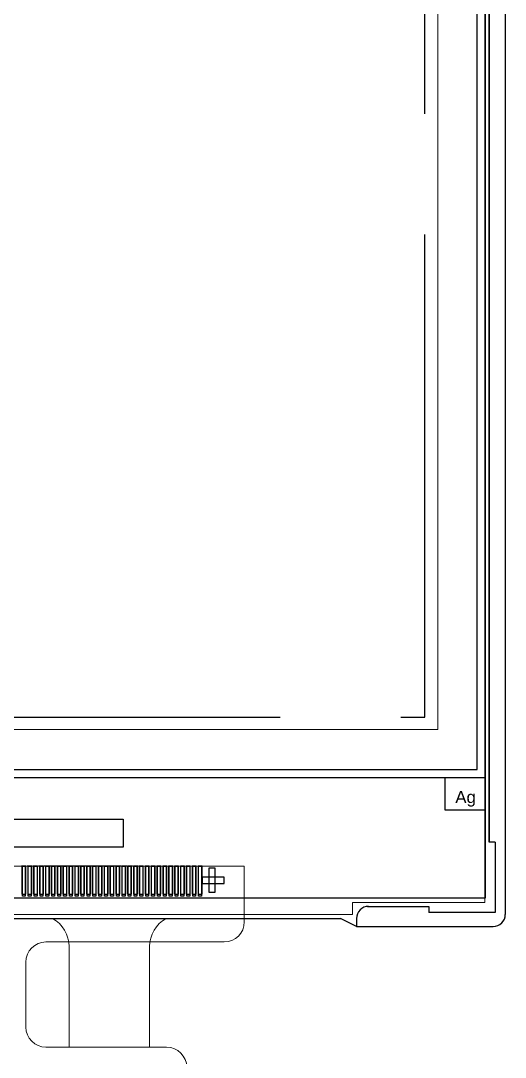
# Model space of a CAD drawing. Header units: millimetres. Extents: x 2479 to 2713, y 2230 to 2386.
# Drawn here: x 2536.06 to 2548.1, y 2307.85 to 2333.61 of the extents above; entities that cross this region are included whole.
import ezdxf

# ---------------------------------------------------------------- set-up
doc = ezdxf.new("R2010")
doc.units = ezdxf.units.MM
doc.linetypes.add('ACAD_ISO02W100', pattern=[15, 12, -3])
for name, color, linetype in [('dim', 4, 'Continuous'), ('DWG', 7, 'Continuous'), ('fpc', 40, 'Continuous')]:
    doc.layers.add(name, color=color, linetype=linetype)
doc.layers.add('dim_temp', color=161, linetype='Continuous', lineweight=9)
doc.layers.add('遮光贴布', color=152, linetype='Continuous', lineweight=13)
doc.styles.get("Standard").update_dxf_attribs({"font": 'txt', "bigfont": 'gbcbig.shx'})

msp = doc.modelspace()

# ---------------------------------------------------------------- linework, layer by layer
at = {"color": 6}
for p, q in [((2547.403, 2315.002), (2547.403, 2358.203)), ((2514.203, 2315.002), (2547.403, 2315.002))]:
    msp.add_line(p, q, dxfattribs=at)
msp.add_line((2547.698, 2313.203), (2547.698, 2356.903))
at = {"color": 1}
for p, q in [((2546.603, 2314.802), (2546.603, 2314.002)), ((2547.603, 2314.802), (2546.603, 2314.802)), ((2547.603, 2314.002), (2547.603, 2314.802)), ((2546.603, 2314.002), (2547.603, 2314.002))]:
    msp.add_line(p, q, dxfattribs=at)
at = {"color": 0}
for p, q in [((2536.172, 2312.603), (2536.074, 2312.603)), ((2536.172, 2312.603), (2536.074, 2312.603)), ((2536.183, 2312.603), (2536.083, 2312.603)), ((2536.083, 2312.603), (2536.083, 2311.903)), ((2536.183, 2312.603), (2536.083, 2312.603)), ((2536.083, 2312.603), (2536.083, 2311.903)), ((2536.183, 2311.903), (2536.183, 2312.603)), ((2536.183, 2311.903), (2536.183, 2312.603)), ((2536.312, 2312.603), (2536.214, 2312.603)), ((2536.312, 2312.603), (2536.214, 2312.603)), ((2536.329, 2312.603), (2536.229, 2312.603)), ((2536.229, 2312.603), (2536.229, 2311.903)), ((2536.329, 2312.603), (2536.229, 2312.603)), ((2536.229, 2312.603), (2536.229, 2311.903)), ((2536.329, 2311.903), (2536.329, 2312.603)), ((2536.329, 2311.903), (2536.329, 2312.603)), ((2536.452, 2312.603), (2536.354, 2312.603)), ((2536.452, 2312.603), (2536.354, 2312.603)), ((2536.475, 2312.603), (2536.375, 2312.603)), ((2536.375, 2312.603), (2536.375, 2311.903)), ((2536.475, 2312.603), (2536.375, 2312.603)), ((2536.375, 2312.603), (2536.375, 2311.903)), ((2536.475, 2311.903), (2536.475, 2312.603)), ((2536.475, 2311.903), (2536.475, 2312.603)), ((2536.592, 2312.603), (2536.494, 2312.603)), ((2536.592, 2312.603), (2536.494, 2312.603)), ((2536.621, 2312.603), (2536.521, 2312.603)), ((2536.521, 2312.603), (2536.521, 2311.903)), ((2536.621, 2312.603), (2536.521, 2312.603)), ((2536.521, 2312.603), (2536.521, 2311.903)), ((2536.621, 2311.903), (2536.621, 2312.603)), ((2536.621, 2311.903), (2536.621, 2312.603)), ((2536.732, 2312.603), (2536.634, 2312.603)), ((2536.732, 2312.603), (2536.634, 2312.603)), ((2536.767, 2312.603), (2536.667, 2312.603)), ((2536.667, 2312.603), (2536.667, 2311.903)), ((2536.767, 2312.603), (2536.667, 2312.603)), ((2536.667, 2312.603), (2536.667, 2311.903)), ((2536.767, 2311.903), (2536.767, 2312.603)), ((2536.767, 2311.903), (2536.767, 2312.603)), ((2536.872, 2312.603), (2536.774, 2312.603)), ((2536.872, 2312.603), (2536.774, 2312.603)), ((2536.913, 2312.603), (2536.813, 2312.603)), ((2536.813, 2312.603), (2536.813, 2311.903)), ((2536.913, 2312.603), (2536.813, 2312.603)), ((2536.813, 2312.603), (2536.813, 2311.903)), ((2536.913, 2311.903), (2536.913, 2312.603)), ((2536.913, 2311.903), (2536.913, 2312.603)), ((2537.012, 2312.603), (2536.914, 2312.603)), ((2537.012, 2312.603), (2536.914, 2312.603)), ((2537.059, 2312.603), (2536.959, 2312.603)), ((2536.959, 2312.603), (2536.959, 2311.903)), ((2537.059, 2312.603), (2536.959, 2312.603)), ((2536.959, 2312.603), (2536.959, 2311.903)), ((2537.152, 2312.603), (2537.054, 2312.603)), ((2537.152, 2312.603), (2537.054, 2312.603)), ((2537.059, 2311.903), (2537.059, 2312.603)), ((2537.059, 2311.903), (2537.059, 2312.603)), ((2537.205, 2312.603), (2537.105, 2312.603)), ((2537.105, 2312.603), (2537.105, 2311.903)), ((2537.205, 2312.603), (2537.105, 2312.603)), ((2537.105, 2312.603), (2537.105, 2311.903)), ((2537.292, 2312.603), (2537.194, 2312.603)), ((2537.292, 2312.603), (2537.194, 2312.603)), ((2537.205, 2311.903), (2537.205, 2312.603)), ((2537.205, 2311.903), (2537.205, 2312.603)), ((2537.351, 2312.603), (2537.251, 2312.603)), ((2537.251, 2312.603), (2537.251, 2311.903)), ((2537.351, 2312.603), (2537.251, 2312.603)), ((2537.251, 2312.603), (2537.251, 2311.903)), ((2537.432, 2312.603), (2537.334, 2312.603)), ((2537.432, 2312.603), (2537.334, 2312.603)), ((2537.351, 2311.903), (2537.351, 2312.603)), ((2537.351, 2311.903), (2537.351, 2312.603)), ((2537.497, 2312.603), (2537.397, 2312.603)), ((2537.397, 2312.603), (2537.397, 2311.903)), ((2537.497, 2312.603), (2537.397, 2312.603)), ((2537.397, 2312.603), (2537.397, 2311.903)), ((2537.572, 2312.603), (2537.474, 2312.603)), ((2537.572, 2312.603), (2537.474, 2312.603)), ((2537.497, 2311.903), (2537.497, 2312.603)), ((2537.497, 2311.903), (2537.497, 2312.603)), ((2537.643, 2312.603), (2537.543, 2312.603)), ((2537.543, 2312.603), (2537.543, 2311.903)), ((2537.643, 2312.603), (2537.543, 2312.603)), ((2537.543, 2312.603), (2537.543, 2311.903)), ((2537.712, 2312.603), (2537.614, 2312.603)), ((2537.712, 2312.603), (2537.614, 2312.603)), ((2537.643, 2311.903), (2537.643, 2312.603)), ((2537.643, 2311.903), (2537.643, 2312.603)), ((2537.789, 2312.603), (2537.689, 2312.603)), ((2537.689, 2312.603), (2537.689, 2311.903)), ((2537.789, 2312.603), (2537.689, 2312.603)), ((2537.689, 2312.603), (2537.689, 2311.903)), ((2537.852, 2312.603), (2537.754, 2312.603)), ((2537.852, 2312.603), (2537.754, 2312.603)), ((2537.789, 2311.903), (2537.789, 2312.603)), ((2537.789, 2311.903), (2537.789, 2312.603)), ((2537.935, 2312.603), (2537.835, 2312.603)), ((2537.835, 2312.603), (2537.835, 2311.903)), ((2537.935, 2312.603), (2537.835, 2312.603)), ((2537.835, 2312.603), (2537.835, 2311.903)), ((2537.992, 2312.603), (2537.894, 2312.603)), ((2537.992, 2312.603), (2537.894, 2312.603)), ((2537.935, 2311.903), (2537.935, 2312.603)), ((2537.935, 2311.903), (2537.935, 2312.603)), ((2538.081, 2312.603), (2537.981, 2312.603)), ((2537.981, 2312.603), (2537.981, 2311.903)), ((2538.081, 2312.603), (2537.981, 2312.603)), ((2537.981, 2312.603), (2537.981, 2311.903)), ((2538.132, 2312.603), (2538.034, 2312.603)), ((2538.132, 2312.603), (2538.034, 2312.603)), ((2538.081, 2311.903), (2538.081, 2312.603)), ((2538.081, 2311.903), (2538.081, 2312.603)), ((2538.227, 2312.603), (2538.127, 2312.603)), ((2538.127, 2312.603), (2538.127, 2311.903)), ((2538.227, 2312.603), (2538.127, 2312.603)), ((2538.127, 2312.603), (2538.127, 2311.903)), ((2538.272, 2312.603), (2538.174, 2312.603)), ((2538.272, 2312.603), (2538.174, 2312.603)), ((2538.227, 2311.903), (2538.227, 2312.603)), ((2538.227, 2311.903), (2538.227, 2312.603)), ((2538.373, 2312.603), (2538.273, 2312.603)), ((2538.273, 2312.603), (2538.273, 2311.903)), ((2538.373, 2312.603), (2538.273, 2312.603)), ((2538.273, 2312.603), (2538.273, 2311.903)), ((2538.412, 2312.603), (2538.314, 2312.603)), ((2538.412, 2312.603), (2538.314, 2312.603)), ((2538.373, 2311.903), (2538.373, 2312.603)), ((2538.373, 2311.903), (2538.373, 2312.603)), ((2538.519, 2312.603), (2538.419, 2312.603)), ((2538.419, 2312.603), (2538.419, 2311.903)), ((2538.519, 2312.603), (2538.419, 2312.603)), ((2538.419, 2312.603), (2538.419, 2311.903)), ((2538.552, 2312.603), (2538.454, 2312.603)), ((2538.552, 2312.603), (2538.454, 2312.603)), ((2538.519, 2311.903), (2538.519, 2312.603)), ((2538.519, 2311.903), (2538.519, 2312.603)), ((2538.665, 2312.603), (2538.565, 2312.603)), ((2538.565, 2312.603), (2538.565, 2311.903)), ((2538.665, 2312.603), (2538.565, 2312.603)), ((2538.565, 2312.603), (2538.565, 2311.903)), ((2538.692, 2312.603), (2538.594, 2312.603)), ((2538.692, 2312.603), (2538.594, 2312.603)), ((2538.665, 2311.903), (2538.665, 2312.603)), ((2538.665, 2311.903), (2538.665, 2312.603)), ((2538.811, 2312.603), (2538.711, 2312.603)), ((2538.711, 2312.603), (2538.711, 2311.903)), ((2538.811, 2312.603), (2538.711, 2312.603)), ((2538.711, 2312.603), (2538.711, 2311.903)), ((2538.832, 2312.603), (2538.734, 2312.603)), ((2538.832, 2312.603), (2538.734, 2312.603)), ((2538.811, 2311.903), (2538.811, 2312.603)), ((2538.811, 2311.903), (2538.811, 2312.603)), ((2538.957, 2312.603), (2538.857, 2312.603)), ((2538.857, 2312.603), (2538.857, 2311.903)), ((2538.957, 2312.603), (2538.857, 2312.603)), ((2538.857, 2312.603), (2538.857, 2311.903)), ((2538.972, 2312.603), (2538.874, 2312.603)), ((2538.972, 2312.603), (2538.874, 2312.603)), ((2538.957, 2311.903), (2538.957, 2312.603)), ((2538.957, 2311.903), (2538.957, 2312.603)), ((2539.103, 2312.603), (2539.003, 2312.603)), ((2539.003, 2312.603), (2539.003, 2311.903)), ((2539.103, 2312.603), (2539.003, 2312.603)), ((2539.003, 2312.603), (2539.003, 2311.903)), ((2539.103, 2311.903), (2539.103, 2312.603)), ((2539.103, 2311.903), (2539.103, 2312.603)), ((2539.249, 2312.603), (2539.149, 2312.603)), ((2539.149, 2312.603), (2539.149, 2311.903)), ((2539.249, 2312.603), (2539.149, 2312.603)), ((2539.149, 2312.603), (2539.149, 2311.903)), ((2539.249, 2311.903), (2539.249, 2312.603)), ((2539.249, 2311.903), (2539.249, 2312.603)), ((2539.395, 2312.603), (2539.295, 2312.603)), ((2539.295, 2312.603), (2539.295, 2311.903)), ((2539.395, 2312.603), (2539.295, 2312.603)), ((2539.295, 2312.603), (2539.295, 2311.903)), ((2539.395, 2311.903), (2539.395, 2312.603)), ((2539.395, 2311.903), (2539.395, 2312.603)), ((2539.541, 2312.603), (2539.441, 2312.603)), ((2539.441, 2312.603), (2539.441, 2311.903)), ((2539.541, 2312.603), (2539.441, 2312.603)), ((2539.441, 2312.603), (2539.441, 2311.903)), ((2539.541, 2311.903), (2539.541, 2312.603)), ((2539.541, 2311.903), (2539.541, 2312.603)), ((2539.687, 2312.603), (2539.587, 2312.603)), ((2539.587, 2312.603), (2539.587, 2311.903)), ((2539.687, 2312.603), (2539.587, 2312.603)), ((2539.587, 2312.603), (2539.587, 2311.903)), ((2539.687, 2311.903), (2539.687, 2312.603)), ((2539.687, 2311.903), (2539.687, 2312.603)), ((2539.833, 2312.603), (2539.733, 2312.603)), ((2539.733, 2312.603), (2539.733, 2311.903)), ((2539.833, 2312.603), (2539.733, 2312.603)), ((2539.733, 2312.603), (2539.733, 2311.903)), ((2539.833, 2311.903), (2539.833, 2312.603)), ((2539.833, 2311.903), (2539.833, 2312.603)), ((2539.979, 2312.603), (2539.879, 2312.603)), ((2539.879, 2312.603), (2539.879, 2311.903)), ((2539.979, 2312.603), (2539.879, 2312.603)), ((2539.879, 2312.603), (2539.879, 2311.903)), ((2539.979, 2311.903), (2539.979, 2312.603)), ((2539.979, 2311.903), (2539.979, 2312.603)), ((2540.125, 2312.603), (2540.025, 2312.603)), ((2540.025, 2312.603), (2540.025, 2311.903)), ((2540.125, 2312.603), (2540.025, 2312.603)), ((2540.025, 2312.603), (2540.025, 2311.903)), ((2540.125, 2311.903), (2540.125, 2312.603)), ((2540.125, 2311.903), (2540.125, 2312.603)), ((2540.271, 2312.603), (2540.171, 2312.603)), ((2540.171, 2312.603), (2540.171, 2311.903)), ((2540.271, 2312.603), (2540.171, 2312.603)), ((2540.171, 2312.603), (2540.171, 2311.903)), ((2540.271, 2311.903), (2540.271, 2312.603)), ((2540.271, 2311.903), (2540.271, 2312.603)), ((2540.417, 2312.603), (2540.317, 2312.603)), ((2540.317, 2312.603), (2540.317, 2311.903)), ((2540.417, 2312.603), (2540.317, 2312.603)), ((2540.317, 2312.603), (2540.317, 2311.903)), ((2540.417, 2311.903), (2540.417, 2312.603)), ((2540.417, 2311.903), (2540.417, 2312.603)), ((2540.563, 2312.603), (2540.463, 2312.603)), ((2540.463, 2312.603), (2540.463, 2311.903)), ((2540.563, 2312.603), (2540.463, 2312.603)), ((2540.463, 2312.603), (2540.463, 2311.903)), ((2540.563, 2311.903), (2540.563, 2312.603)), ((2540.563, 2311.903), (2540.563, 2312.603)), ((2540.893, 2312.553), (2540.733, 2312.553)), ((2540.733, 2312.553), (2540.733, 2311.953)), ((2540.893, 2312.553), (2540.733, 2312.553)), ((2540.733, 2312.553), (2540.733, 2311.953)), ((2540.893, 2311.953), (2540.893, 2312.553)), ((2540.893, 2311.953), (2540.893, 2312.553)), ((2541.113, 2312.333), (2540.563, 2312.333)), ((2540.563, 2312.333), (2540.563, 2312.173)), ((2541.113, 2312.333), (2540.563, 2312.333)), ((2540.563, 2312.333), (2540.563, 2312.173)), ((2540.563, 2312.173), (2541.113, 2312.173)), ((2540.563, 2312.173), (2541.113, 2312.173)), ((2541.113, 2312.173), (2541.113, 2312.333)), ((2541.113, 2312.173), (2541.113, 2312.333)), ((2536.083, 2311.903), (2536.183, 2311.903)), ((2536.083, 2311.903), (2536.183, 2311.903)), ((2536.229, 2311.903), (2536.329, 2311.903)), ((2536.229, 2311.903), (2536.329, 2311.903)), ((2536.375, 2311.903), (2536.475, 2311.903)), ((2536.375, 2311.903), (2536.475, 2311.903)), ((2536.521, 2311.903), (2536.621, 2311.903)), ((2536.521, 2311.903), (2536.621, 2311.903)), ((2536.667, 2311.903), (2536.767, 2311.903)), ((2536.667, 2311.903), (2536.767, 2311.903)), ((2536.813, 2311.903), (2536.913, 2311.903)), ((2536.813, 2311.903), (2536.913, 2311.903)), ((2536.959, 2311.903), (2537.059, 2311.903)), ((2536.959, 2311.903), (2537.059, 2311.903)), ((2537.105, 2311.903), (2537.205, 2311.903)), ((2537.105, 2311.903), (2537.205, 2311.903)), ((2537.251, 2311.903), (2537.351, 2311.903)), ((2537.251, 2311.903), (2537.351, 2311.903)), ((2537.397, 2311.903), (2537.497, 2311.903)), ((2537.397, 2311.903), (2537.497, 2311.903)), ((2537.543, 2311.903), (2537.643, 2311.903)), ((2537.543, 2311.903), (2537.643, 2311.903)), ((2537.689, 2311.903), (2537.789, 2311.903)), ((2537.689, 2311.903), (2537.789, 2311.903)), ((2537.835, 2311.903), (2537.935, 2311.903)), ((2537.835, 2311.903), (2537.935, 2311.903)), ((2537.981, 2311.903), (2538.081, 2311.903)), ((2537.981, 2311.903), (2538.081, 2311.903)), ((2538.127, 2311.903), (2538.227, 2311.903)), ((2538.127, 2311.903), (2538.227, 2311.903)), ((2538.273, 2311.903), (2538.373, 2311.903)), ((2538.273, 2311.903), (2538.373, 2311.903)), ((2538.419, 2311.903), (2538.519, 2311.903)), ((2538.419, 2311.903), (2538.519, 2311.903)), ((2538.565, 2311.903), (2538.665, 2311.903)), ((2538.565, 2311.903), (2538.665, 2311.903)), ((2538.711, 2311.903), (2538.811, 2311.903)), ((2538.711, 2311.903), (2538.811, 2311.903)), ((2538.857, 2311.903), (2538.957, 2311.903)), ((2538.857, 2311.903), (2538.957, 2311.903)), ((2539.003, 2311.903), (2539.103, 2311.903)), ((2539.003, 2311.903), (2539.103, 2311.903)), ((2539.149, 2311.903), (2539.249, 2311.903)), ((2539.149, 2311.903), (2539.249, 2311.903)), ((2539.295, 2311.903), (2539.395, 2311.903)), ((2539.295, 2311.903), (2539.395, 2311.903)), ((2539.441, 2311.903), (2539.541, 2311.903)), ((2539.441, 2311.903), (2539.541, 2311.903)), ((2539.587, 2311.903), (2539.687, 2311.903)), ((2539.587, 2311.903), (2539.687, 2311.903)), ((2539.733, 2311.903), (2539.833, 2311.903)), ((2539.733, 2311.903), (2539.833, 2311.903)), ((2539.879, 2311.903), (2539.979, 2311.903)), ((2539.879, 2311.903), (2539.979, 2311.903)), ((2540.025, 2311.903), (2540.125, 2311.903)), ((2540.025, 2311.903), (2540.125, 2311.903)), ((2540.171, 2311.903), (2540.271, 2311.903)), ((2540.171, 2311.903), (2540.271, 2311.903)), ((2540.317, 2311.903), (2540.417, 2311.903)), ((2540.317, 2311.903), (2540.417, 2311.903)), ((2540.463, 2311.903), (2540.563, 2311.903)), ((2540.463, 2311.903), (2540.563, 2311.903)), ((2540.733, 2311.953), (2540.893, 2311.953)), ((2540.733, 2311.953), (2540.893, 2311.953))]:
    msp.add_line(p, q, dxfattribs=at)
for points in [[(2523.003, 2313.773), (2538.603, 2313.773), (2538.603, 2313.073), (2523.003, 2313.073)], [(2536.098, 2312.603), (2536.168, 2312.603), (2536.168, 2311.853), (2536.098, 2311.853)], [(2536.244, 2312.603), (2536.314, 2312.603), (2536.314, 2311.853), (2536.244, 2311.853)], [(2536.39, 2312.603), (2536.46, 2312.603), (2536.46, 2311.853), (2536.39, 2311.853)], [(2536.536, 2312.603), (2536.606, 2312.603), (2536.606, 2311.853), (2536.536, 2311.853)], [(2536.682, 2312.603), (2536.752, 2312.603), (2536.752, 2311.853), (2536.682, 2311.853)], [(2536.828, 2312.603), (2536.898, 2312.603), (2536.898, 2311.853), (2536.828, 2311.853)], [(2536.974, 2312.603), (2537.044, 2312.603), (2537.044, 2311.853), (2536.974, 2311.853)], [(2537.12, 2312.603), (2537.19, 2312.603), (2537.19, 2311.853), (2537.12, 2311.853)], [(2537.266, 2312.603), (2537.336, 2312.603), (2537.336, 2311.853), (2537.266, 2311.853)], [(2537.412, 2312.603), (2537.482, 2312.603), (2537.482, 2311.853), (2537.412, 2311.853)], [(2537.558, 2312.603), (2537.628, 2312.603), (2537.628, 2311.853), (2537.558, 2311.853)], [(2537.704, 2312.603), (2537.774, 2312.603), (2537.774, 2311.853), (2537.704, 2311.853)], [(2537.85, 2312.603), (2537.92, 2312.603), (2537.92, 2311.853), (2537.85, 2311.853)], [(2537.996, 2312.603), (2538.066, 2312.603), (2538.066, 2311.853), (2537.996, 2311.853)], [(2538.142, 2312.603), (2538.212, 2312.603), (2538.212, 2311.853), (2538.142, 2311.853)], [(2538.288, 2312.603), (2538.358, 2312.603), (2538.358, 2311.853), (2538.288, 2311.853)], [(2538.434, 2312.603), (2538.504, 2312.603), (2538.504, 2311.853), (2538.434, 2311.853)], [(2538.58, 2312.603), (2538.65, 2312.603), (2538.65, 2311.853), (2538.58, 2311.853)], [(2538.726, 2312.603), (2538.796, 2312.603), (2538.796, 2311.853), (2538.726, 2311.853)], [(2538.872, 2312.603), (2538.942, 2312.603), (2538.942, 2311.853), (2538.872, 2311.853)], [(2539.018, 2312.603), (2539.088, 2312.603), (2539.088, 2311.853), (2539.018, 2311.853)], [(2539.164, 2312.603), (2539.234, 2312.603), (2539.234, 2311.853), (2539.164, 2311.853)], [(2539.31, 2312.603), (2539.38, 2312.603), (2539.38, 2311.853), (2539.31, 2311.853)], [(2539.456, 2312.603), (2539.526, 2312.603), (2539.526, 2311.853), (2539.456, 2311.853)], [(2539.602, 2312.603), (2539.672, 2312.603), (2539.672, 2311.853), (2539.602, 2311.853)], [(2539.748, 2312.603), (2539.818, 2312.603), (2539.818, 2311.853), (2539.748, 2311.853)], [(2539.894, 2312.603), (2539.964, 2312.603), (2539.964, 2311.853), (2539.894, 2311.853)], [(2540.04, 2312.603), (2540.11, 2312.603), (2540.11, 2311.853), (2540.04, 2311.853)], [(2540.186, 2312.603), (2540.256, 2312.603), (2540.256, 2311.853), (2540.186, 2311.853)], [(2540.332, 2312.603), (2540.402, 2312.603), (2540.402, 2311.853), (2540.332, 2311.853)], [(2540.478, 2312.603), (2540.548, 2312.603), (2540.548, 2311.853), (2540.478, 2311.853)]]:
    msp.add_lwpolyline(points, close=True)
at = {"layer": 'dim', "color": 7}
for p, q in [((2548.103, 2358.603), (2548.103, 2311.403)), ((2547.853, 2313.203), (2547.698, 2313.203)), ((2547.853, 2313.203), (2547.853, 2311.453)), ((2544.677, 2311.603), (2546.203, 2311.603)), ((2546.203, 2311.603), (2546.203, 2311.453)), ((2547.853, 2311.453), (2546.203, 2311.453)), ((2517.603, 2311.303), (2544.002, 2311.303)), ((2544.403, 2311.103), (2547.803, 2311.103))]:
    msp.add_line(p, q, dxfattribs=at)
at = {"layer": 'dim', "color": 0}
for p, q in [((2547.698, 2356.903), (2547.698, 2313.203)), ((2545.947, 2311.603), (2546.203, 2311.603)), ((2544.403, 2311.103), (2544.002, 2311.303)), ((2544.403, 2311.303), (2544.403, 2311.103))]:
    msp.add_line(p, q, dxfattribs=at)
msp.add_arc((2544.703, 2311.303), 0.3, 90, 180, dxfattribs=at)
at = {"layer": 'dim', "color": 7}
msp.add_arc((2547.803, 2311.403), 0.3, 270, 0, dxfattribs=at)
at = {"layer": 'dim_temp', "color": 5, "lineweight": 5}
for p, q in [((2546.423, 2316.003), (2546.423, 2357.403)), ((2515.183, 2316.003), (2546.423, 2316.003))]:
    msp.add_line(p, q, dxfattribs=at)
at = {"layer": 'DWG', "color": 30, "lineweight": 0}
for p, q in [((2541.613, 2312.603), (2519.993, 2312.603)), ((2541.613, 2312.603), (2519.993, 2312.603)), ((2541.613, 2312.603), (2541.613, 2311.218)), ((2541.113, 2310.718), (2536.682, 2310.718)), ((2536.182, 2310.218), (2536.182, 2308.603)), ((2536.682, 2308.103), (2539.683, 2308.103))]:
    msp.add_line(p, q, dxfattribs=at)
for centre, start, end in [((2541.113, 2311.218), 270, 0), ((2536.682, 2310.218), 90, 180), ((2536.682, 2308.603), 180, 270), ((2539.683, 2307.603), 360, 90)]:
    msp.add_arc(centre, 0.5, start, end, dxfattribs=at)
at = {"layer": 'fpc', "color": 1, "linetype": 'ByBlock'}
for p, q in [((2547.603, 2358.403), (2547.603, 2311.803)), ((2514.003, 2314.803), (2547.603, 2314.803)), ((2547.603, 2311.803), (2514.003, 2311.803))]:
    msp.add_line(p, q, dxfattribs=at)
at = {"layer": 'fpc', "color": 5, "linetype": 'ACAD_ISO02W100'}
for p, q in [((2546.103, 2316.303), (2546.103, 2357.103)), ((2515.503, 2316.303), (2546.103, 2316.303))]:
    msp.add_line(p, q, dxfattribs=at)
at = {"layer": 'fpc', "lineweight": 5}
for p, q in [((2537.258, 2308.103), (2537.258, 2310.603)), ((2539.258, 2308.103), (2539.258, 2310.603))]:
    msp.add_line(p, q, dxfattribs=at)
for centre, start, end in [((2536.458, 2310.603), 0, 61.045), ((2540.058, 2310.603), 118.955, 180)]:
    msp.add_arc(centre, 0.8, start, end, dxfattribs=at)
at = {"layer": '遮光贴布', "color": 2, "lineweight": 5}
for p, q in [((2547.598, 2358.403), (2547.598, 2311.703)), ((2546.423, 2316.003), (2546.423, 2357.403)), ((2515.183, 2316.003), (2546.423, 2316.003)), ((2544.303, 2311.703), (2547.598, 2311.703)), ((2544.303, 2311.703), (2544.303, 2311.403)), ((2517.303, 2311.403), (2544.303, 2311.403))]:
    msp.add_line(p, q, dxfattribs=at)

# ---------------------------------------------------------------- texts
at = {"color": 1, "insert": (2546.86, 2314.471), "char_height": 0.3, "width": 1.70919, "attachment_point": 1}
msp.add_mtext('{\\f@Arial Unicode MS|b0|i0|c134|p0;Ag}', dxfattribs=at)

doc.saveas('drawing.dxf')
